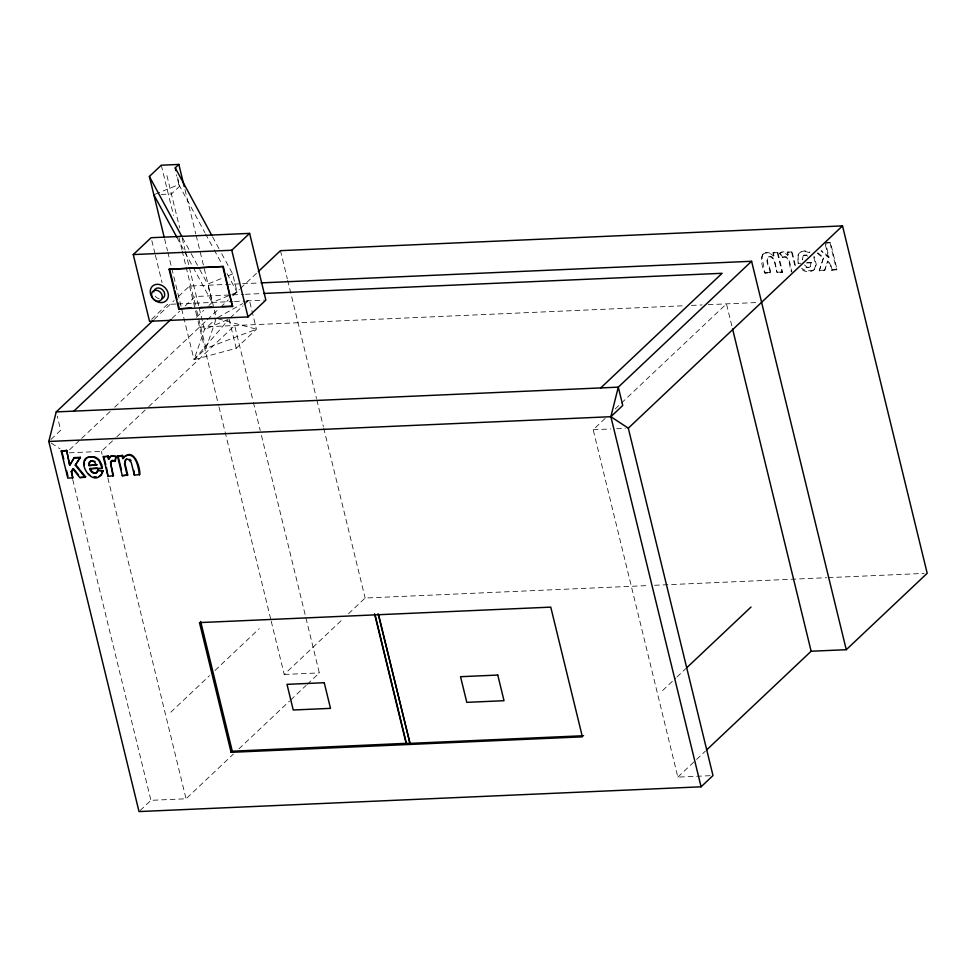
<?xml version="1.0" encoding="UTF-8"?>
<svg xmlns="http://www.w3.org/2000/svg" width="976" height="976" viewBox="0 0 976 976"><rect width="100%" height="100%" fill="white"/><g stroke="black" fill="none" stroke-linecap="round" stroke-linejoin="round"><path stroke-width="0.73" stroke-dasharray="4.88 3.66" d="M817.742 252.747L823.561 257.652L819.242 270.828L824.598 270.596L827.648 261.141L830.576 263.569L832.113 269.827L831.637 270.279L830.1 264.02L827.172 261.592M824.598 270.596L827.648 261.141M819.242 270.828L823.561 257.652M803.102 256.066L802.345 259.982L802.626 256.517L804.065 255.139L806.957 255.029M810.3 266.46L811.105 262.373L810.775 266.009L809.25 267.473L806.64 267.753L803.907 265.204L804.383 264.752L807.115 267.302L809.726 267.034L809.25 267.473M244.012 302.841L249.283 299.888L256.432 329.205L236.204 348.31L194.041 359.656L204.46 329.571L215.281 319.359M215.867 319.762L205.936 348.42L194.041 359.656L181.475 308.135M813.728 256.944L815.838 264.996L814.204 269.596L816.314 264.545L814.204 256.493M762.561 254.431C765.782 251.637 770.759 253.113 773.431 255.968L773.907 255.517C758.974 244.903 759.755 263.605 765.013 273.219L770.454 272.548C771.028 267.802 764.647 260.58 768.71 256.529A4.538 3.684 46.6 0 1 772.114 256.993L774.7 260.604L777.152 272.682L774.224 261.056L771.638 257.444A4.538 3.684 46.6 0 0 768.234 256.981C764.171 261.031 770.552 268.254 769.979 272.999M763.037 253.98L761.951 257.103L765.013 273.219M194.041 359.656L228.079 320.128M151.622 319.286L167.372 304.414L176.314 304.024M154.269 319.323L174.106 300.608M178.51 296.436L189.527 286.041L259.592 282.955M172.008 318.383L179.743 311.088M185.257 305.878L195.188 296.509L243.915 294.362M50.959 439.432L60.695 430.233L57.267 416.142M196.371 317.322L203.716 310.38M208.974 305.415L212.121 302.438L237.119 292.251L232.654 273.927L219.734 250.051M69.54 449.826L80.557 439.432M81.667 438.383L110.3 411.335M114.704 407.175L206.18 320.799M207.29 319.75L219.478 308.233M220.588 307.184L228.347 299.864M232.788 295.667L239.437 289.396M240.547 288.347L257.176 272.646M230.116 317.993L242.89 305.927M243.963 304.927L249.283 299.888M69.162 452.827L101.37 451.4L115.693 437.882M116.791 436.845L147.632 407.712M148.73 406.675L234.655 325.533L253.04 400.916M170.8 712.199L209.474 675.685M215.001 670.463L259.201 628.715M140.105 810.544L150.926 800.332L186.05 798.783L233.423 754.045M271.23 621.236L284.211 674.453L342.966 618.967M348.505 613.733L365.134 598.032L648.454 585.551M238.925 748.848L289.591 701M290.702 699.951L306.122 685.396M307.22 684.347L319.335 672.903L260.604 431.965M773.431 255.968L773.212 252.638L777.823 252.442L782.593 272.011L777.152 272.682M772.736 253.089L777.823 252.442M779.58 253.333C782.105 250.576 786.363 251.881 788.144 254.797L787.669 255.248L783.789 252.32L781.007 252.528L779.58 253.333L782.215 257.774C789.816 252.455 790.377 267.583 791.89 271.609L791.414 272.048C789.194 267.851 790.475 256.2 783.277 257.091M710.064 775.7L677.856 777.116L593.176 429.733L605.291 418.289M615.209 408.932L726.461 303.865L732.232 327.521M787.669 255.248L787.473 252.015L792.085 251.808L795.489 265.789M782.215 257.774L782.691 257.322L780.056 252.882M786.998 252.467L792.085 251.808M804.065 255.139L803.59 255.59L806.481 255.48L807.908 256.346M809.507 252.589L804.261 251.259L800.686 252.137A8.821 7.161 46.6 0 0 797.697 256.115L798.197 263.374L798.173 255.663A8.821 7.161 46.6 0 1 801.162 251.686L804.736 250.808L809.982 252.137M825.049 243.256L830.491 242.597L837.079 269.608L831.637 270.279M829.014 257.152L821.524 250.515L821.048 250.966L828.539 257.603L829.014 257.152L825.867 244.244M662.606 690.532L675.868 678.015M676.978 676.966L685.811 668.621M677.856 777.116L695.485 760.475M696.583 759.426L705.392 751.105M814.679 269.144C811.141 272.938 804.456 272.414 801.015 268.742M217.672 317.603L242.695 303.585M227.689 319.591L204.46 329.571L199.067 307.464M155.233 194.2L178.852 184.574L176.436 174.704M176.863 237.302L212.121 302.438L207.656 284.126L222.931 277.892M228.494 275.622L232.654 273.927M813.276 270.267L806.298 271.035L801.491 268.29M161.162 194.444L171.41 193.992L179.706 186.16L177.303 176.29M825.525 242.804L830.491 242.597M806.957 262.556L811.105 262.373M798.197 263.374L800.954 263.252M806.481 263.008L810.629 262.825M245.44 294.288L262.19 293.556M765.489 272.768L770.454 272.548M777.628 272.231L782.593 272.011M819.718 270.376L825.074 270.145M832.113 269.827L837.079 269.608M177.815 303.951L233.02 301.523M234.521 301.45L244.964 300.998M246.464 300.925L264.374 300.144M199.531 327.082L683.834 305.744M691.447 305.403L702.098 304.939M708.198 304.671L758.669 302.45M593.176 429.733L610.744 428.964M616.6 428.708L625.372 428.318M654.542 585.283L826.672 577.707M828.197 577.633L924.15 573.412M284.211 674.453L319.335 672.903M217.794 318.725L256.432 329.205L205.936 348.42L195.859 307.05M51.289 443.116L60.012 448.85M817.266 253.199L823.085 258.103M212.561 236.802L219.014 248.734M178.852 184.574L204.826 232.569M205.546 233.898L213.439 248.49M214.159 249.807L222.052 264.398M227.079 273.683L237.119 292.251M182.475 237.595L190.393 252.211M191.113 253.54L199.019 268.168M199.738 269.498L207.656 284.126M830.015 243.036L836.603 270.059M825.391 244.695L828.539 257.603M791.609 252.259L795.355 267.644M787.473 252.015L788.144 254.797M777.347 252.882L782.118 272.463M773.212 252.638L773.907 255.517M280.454 250.661L287.298 278.746M287.664 280.222L316.492 398.476M316.846 399.953L323.337 426.561M323.69 428.037L365.134 598.032M253.394 402.393L260.238 430.489M229.055 318.993L236.204 348.31M184.976 189.588L195.798 233.984M196.164 235.46L215.635 315.37M166.945 175.668L179.669 227.884M182.183 238.205L185.062 249.99M185.416 251.466L189.015 266.204M189.368 267.68L198.714 305.988M161.284 165.212L173.521 215.44M178.925 237.607L181.804 249.429M182.17 250.905L185.769 265.679M186.135 267.156L195.493 305.573M189.527 286.041L197.738 319.75M198.104 321.214L218.624 405.418M218.99 406.907L270.877 619.76M164.615 238.937L167.482 250.71M167.848 252.186L171.434 266.912M171.788 268.376L181.121 306.659M151.817 240.621L155.001 253.675M155.355 255.114L162.065 282.662M101.37 451.4L102.09 454.365M107.86 478.008L186.05 798.783M72.724 479.558L150.926 800.332M159.247 298.827A6.002 4.88 46.6 0 1 153.879 292.263"/><path stroke-width="1.46" d="M111.63 460.782L115.095 461.331L116.01 456.304L111.398 455.67L108.531 459.33L108.324 456.097L108.531 459.33M115.095 461.331L116.01 456.304M89.719 468.748L102.163 468.199L101.846 464.966L99.613 460.599A8.821 7.161 46.6 0 0 94.77 456.975C69.516 453.059 94.184 494.076 103.078 470.7L97.929 470.042L96.77 472.689C93.964 474.861 90.243 471.713 89.719 468.748L97.1 467.992M97.929 470.042L97.246 472.238C94.44 474.421 90.719 471.262 90.195 468.297M103.078 470.7L101.406 474.726M48.8 441.469L610.866 416.703L628.3 428.183L712.992 775.566L701.085 786.802L139.019 811.568L48.8 441.469L56.23 411.909L153.171 320.372M701.085 786.802L610.866 416.703L618.296 387.143L751.593 261.275L846.277 649.699L811.141 651.236L706.502 750.068M109.007 458.879L109.739 457.195M84.656 461.001L86.364 458.183M111.41 460.818L111.081 465.467L113.46 475.654L108.019 476.325L103.236 456.756L108.324 456.097M69.674 465.198L66.649 450.412L69.674 465.198L74.274 457.598L80.398 457.329L75.25 465.21L85.144 477.337L85.62 476.886L75.725 464.759M70.15 464.747L74.274 457.598M75.25 465.21L80.398 457.329M124.245 456.841L123.293 458.342L122.586 455.475L117.498 456.121L122.268 475.702L127.71 475.031L124.977 463.393L125.77 459.635A4.538 3.684 46.6 0 1 126.721 459.037M66.649 450.412L61.207 451.083L67.795 478.094L72.761 477.886L71.236 471.615L72.932 468.98L79.788 477.569L85.144 477.337M71.236 471.615L73.407 468.541L78.556 474.97M164.249 237.461L149.377 176.449L161.284 165.212L178.84 164.432L184.257 186.636M175.924 170.654L175.241 167.835L178.84 164.432M133.261 254.577L151.109 237.717L249.612 233.386L265.862 300.071L248.014 316.932L149.523 321.275L133.261 254.577L231.763 250.246L249.612 233.386M169.068 269.303L223.297 266.485L232.459 306.513L178.718 308.88L169.068 269.303L223.297 266.485M178.718 308.88L191.137 307.904M73.798 411.14L170.91 319.433M258.286 271.596L280.454 250.661L842.52 225.895L927.2 573.278L846.277 649.699M72.761 477.886L71.712 471.164M89.036 465.576L96.929 464.796L89.036 465.576L89.255 462.173L91.646 460.818L94.513 461.88L96.453 465.247M79.788 477.569L85.62 476.886M117.498 456.121L122.586 455.475M108.019 476.325L106.445 467.492M122.268 475.702L127.71 475.031M127.234 475.483L124.501 463.844L125.294 460.086A4.538 3.684 46.6 0 1 128.393 459.33L131.26 462.563L134.407 475.166L133.846 470.432M134.407 475.166L139.861 474.495C140.263 466.296 132.98 445.617 122.817 458.793L122.11 455.926M600.74 387.923L722.118 273.292L263.715 293.483M231.092 752.325L582.391 736.843L550.769 607.133L199.47 622.603L231.092 752.325L232.288 751.203L409.932 743.163L378.664 614.917M610.866 416.703L622.761 405.467L618.296 387.143L56.23 411.909M628.3 428.183L842.52 225.895M378.066 613.672L409.932 743.163M686.921 667.584L751.02 607.048M101.126 475.153L99.076 476.361M110.032 456.634L112.02 455.914L115.534 456.756M124.977 456.182C136.115 450.997 138.458 468.029 139.385 474.946M87.132 457.707L90.378 456.878L94.294 457.427A8.821 7.161 46.6 0 1 99.137 461.05L102.163 468.199M261.117 282.881L751.593 261.275M200.092 307.501L212.036 306.976M222.491 306.513L232.935 306.061M61.207 451.083L66.173 450.863M73.798 458.049L79.922 457.781M103.236 456.756L107.848 456.548M409.688 743.383L583.575 735.721M94.001 476.752L96.331 476.861M97.454 470.493L102.602 471.14M115.571 460.879L112.106 460.33L110.495 462.136L112.984 476.105M94.989 461.428L90.707 460.745L89.292 463.222L89.511 465.125M129.747 459.232L131.138 460.635M88.279 473.848L89.963 475.239M175.241 167.835L211.841 235.472M149.377 176.449L181.756 236.265M153.842 194.773L176.863 237.302M732.586 328.997L811.141 651.236M375.15 615.075L406.419 743.322M374.552 613.819L406.175 743.541M231.763 250.246L248.014 316.932M222.821 266.936L232.459 306.513M169.543 268.851L174.192 287.908M174.899 290.836L177.046 299.632M177.766 302.56L179.194 308.428M200.666 621.48L232.288 751.203M117.974 455.67L121.39 469.651M103.712 456.304L105.762 464.698M61.683 450.631L63.769 459.159M66.539 470.542L67.93 476.227M84.326 462.819L84.363 464.869M154.074 290.909A6.002 4.88 46.6 0 1 162.675 289.921A6.002 4.88 46.6 0 1 161.967 298.705M324.239 682.712L287.005 684.347L293.251 710.003L330.498 708.356L324.239 682.712M497.772 675.063L460.538 676.697L466.796 702.354L504.031 700.707L497.772 675.063M150.585 294.044A10.004 8.125 46.6 0 0 165.774 301.084A10.004 8.125 46.6 0 0 161.577 285.236A10.004 8.125 46.6 0 0 150.585 294.044M151.658 295.935A6.002 4.88 46.6 0 0 160.723 300.352A6.002 4.88 46.6 0 0 158.405 290.824A6.002 4.88 46.6 0 0 151.658 295.935"/></g></svg>
